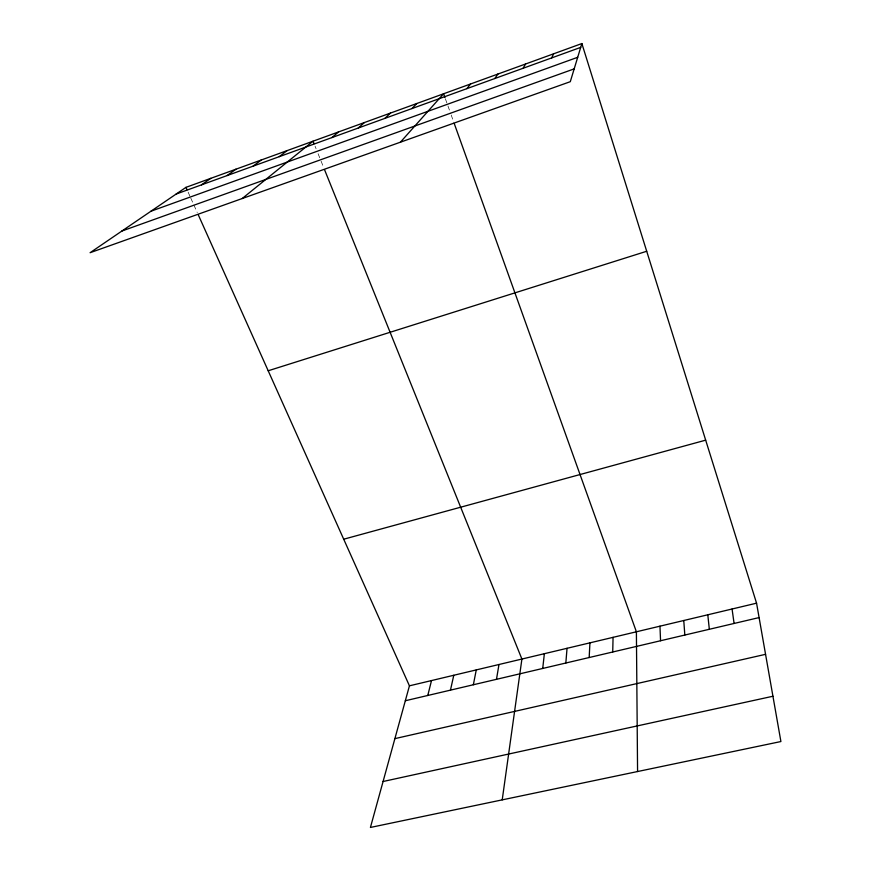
<?xml version="1.0" encoding="UTF-8"?>
<svg xmlns="http://www.w3.org/2000/svg" width="871" height="871" viewBox="0 0 871 871"><rect width="100%" height="100%" fill="white"/><g stroke="black" fill="none" stroke-linecap="round" stroke-linejoin="round"><path stroke-width="0.65" stroke-dasharray="4.36 3.27" d="M188.114 192.143L190.259 196.933M190.793 198.131L197.238 212.502M315.062 146.197L316.064 148.691M318.078 153.688L320.604 159.937M321.105 161.179L323.62 167.428M445.375 98.771L450.753 113.763M451.2 115.016L453.878 122.506"/><path stroke-width="1.31" d="M612.727 651.998L613.064 637.343M589.166 657.529L589.939 642.852M565.834 663.016L567.043 648.307M542.72 668.449L544.364 653.707M502.219 799.861L521.903 659.053L324.633 169.932M496.481 679.326L498.974 664.508M473.356 684.758L476.263 669.919M450.459 690.148L453.78 675.275M427.781 695.472L431.504 680.578M198.316 214.897L409.435 685.825L370.425 827.45L780.906 741.537L756.561 603.178L581.872 43.55L185.969 187.352L90.094 252.71L570.287 81.689L581.872 43.55M551.724 57.889L553.564 53.828M523.09 68.265L525.583 63.997M494.804 78.521L497.929 74.035M466.845 88.657L470.601 83.964M400.42 142.18L443.589 93.774L444.929 97.53M411.918 108.57L416.882 103.475M384.928 118.358L390.48 113.067M358.264 128.026L364.372 122.55M331.895 137.585L338.569 131.924M242.182 198.544L313.037 141.2L314.05 143.693M279.286 156.649L287.049 150.639M253.058 166.165L261.344 159.981M227.124 175.561L235.932 169.203M201.495 184.859L210.804 178.326M176.16 194.048L580.707 47.382M150.955 211.218L577.691 57.301M121.886 231.033L574.185 68.874M268.192 370.774L646.707 251.262M343.707 539.214L705.673 440.16M409.435 685.825L756.561 603.178M405.331 700.752L759.098 617.583M394.89 738.63L765.565 654.328M383.088 781.505L772.936 696.245M185.969 187.352L187.036 189.747M454.324 123.758L636.396 631.791L637.572 771.532M732.065 609.014L734.09 623.462M707.796 614.784L709.332 629.287M683.768 620.511L684.824 635.046M659.968 626.173L660.556 640.751"/></g></svg>
